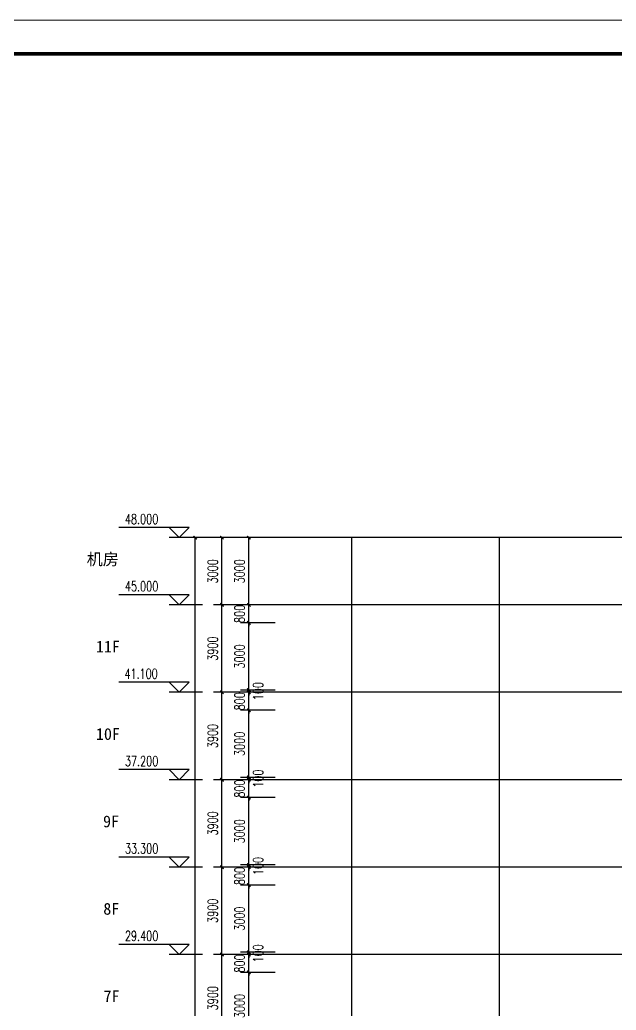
# Model space of a CAD drawing. Extents: x 1738711 to 2346805, y 1189731 to 2516152.
# Drawn here: x 2166897 to 2193513, y 1894936 to 1939128 of the extents above; entities that cross this region are included whole.
import ezdxf
from ezdxf.enums import TextEntityAlignment as Align

# ---------------------------------------------------------------- set-up
doc = ezdxf.new("R2010")
doc.units = 0
doc.header["$LTSCALE"] = 1000
doc.header["$MEASUREMENT"] = 0
for name, color, linetype in [('DIM_ELEV', 3, 'Continuous'), ('DOTE', 1, 'Continuous'), ('PUB_DIM', 3, 'Continuous'), ('PUB_TEXT', 7, 'Continuous'), ('TK', 4, 'Continuous')]:
    doc.layers.add(name, color=color, linetype=linetype)
doc.styles.add('_TCH_DIM', font='SIMPLEX', dxfattribs={"bigfont": 'GBCBIG'})
doc.styles.add('_TCH_DIM_T3', font='SIMPLEX', dxfattribs={"width": 0.705882, "bigfont": 'GBCBIG'})
doc.styles.add('STW', font='simhei_0.ttf')
doc.styles.add('宋体', font='SIMSUN.TTF', dxfattribs={"width": 0.75})
doc.dimstyles.new('_TCH_ARCH&&150', dxfattribs={"dimtxt": 446.25, "dimasz": 150, "dimexe": 375, "dimexo": 450, "dimgap": 189.375, "dimtad": 1, "dimdec": 0, "dimzin": 0, "dimdsep": 46, "dimtxsty": '_TCH_DIM_T3', "dimblk": 'ARCHTICK', "dimcen": 0.09, "dimclrt": 7, "dimazin": 2, "dimtfac": 1, "dimtdec": 0, "dimtix": 1, "dimtmove": 2, "dimatfit": 3, "dimfxl": 1, "dimtolj": 1, "dimtzin": 0, "dimarcsym": 0})

# ---------------------------------------------------------------- blocks, each defined once
blk = doc.blocks.new('hjashrtahreahe')
at = {"layer": 'TK', "color": 7, "const_width": 25}
blk.add_lwpolyline([(0, 59400), (84100, 59400), (84100, 0), (0, 0)], close=True, dxfattribs=at)
at = {"layer": 'TK', "color": 3, "const_width": 100}
blk.add_lwpolyline([(2500, 1000), (2500, 58400), (83100, 58400), (83100, 1000)], close=True, dxfattribs=at)
at = {"layer": 'TK', "style": '宋体', "width": 0.75}
for tag, height, p in [('项目负责人', 350, (6003, 57089)), ('专业负责人', 350, (6003, 56224)), ('设计人', 350, (6003, 55419)), ('版号1', 250, (77304, 22193)), ('时间1', 250, (82405, 22193)), ('版号2', 250, (77304, 21593)), ('时间2', 250, (82405, 21593)), ('版号3', 250, (77304, 20993)), ('时间3', 250, (82405, 20993)), ('建筑会签', 0.0001, (78978, 2403)), ('电气会签', 0.0001, (82128, 2403)), ('结构会签', 0.0001, (78978, 1803)), ('暖通会签', 0.0001, (82128, 1803)), ('给排水会签', 0.0001, (78978, 1250)), ('智能化会签', 0.0001, (82128, 1250))]:
    blk.add_attdef(tag, text='', height=height, dxfattribs=at).set_placement(p, align=Align.CENTER)
for tag, p in [('合作设计单位', (80816, 48986)), ('版号说明1', (79854, 22318)), ('版号说明2', (79854, 21718)), ('版号说明3', (79854, 21118)), ('浙江绿储科技有限公司', (80545, 16036)), ('百兆瓦级集中式熔盐储能关键', (80545, 14953)), ('设备研发及制造基地项目', (80545, 14603)), ('1#研发楼', (80545, 13636)), ('图名', (80545, 12436)), ('工程编号', (78978, 11461)), ('子项编号', (82128, 11461)), ('建筑', (78978, 10711)), ('图号', (82128, 10711)), ('施工图', (78978, 9961)), ('2023.03', (82128, 9961)), ('审定', (79353, 8461)), ('审核', (79353, 7711)), ('工程负责', (79353, 6961)), ('专业负责', (79353, 6211)), ('设计', (79353, 5461)), ('制图', (79353, 4711)), ('校对', (79353, 3961))]:
    blk.add_attdef(tag, text='', height=250, dxfattribs=at).set_placement(p, align=Align.MIDDLE_CENTER)
blk = doc.blocks.new('_ArchTick')
at = {"color": 0, "linetype": 'ByBlock', "const_width": 0.4}
blk.add_lwpolyline([(-0.5, -0.5), (0.5, 0.5)], dxfattribs=at)
blk = doc.blocks.new('*D3068')
at = {"layer": 'Defpoints', "color": 0, "transparency": 16777216}
for p in [(2177120, 1896621), (2178739, 1896621), (2178739, 1893621)]:
    blk.add_point(p, dxfattribs=at)
at = {"layer": 'PUB_DIM', "color": 0, "lineweight": -2, "transparency": 16777216}
for p, q in [((2178289, 1896621), (2176745, 1896621)), ((2177120, 1893621), (2177120, 1896621)), ((2178289, 1893621), (2176745, 1893621))]:
    blk.add_line(p, q, dxfattribs=at)
at = {"layer": 'PUB_DIM', "color": 0, "lineweight": -2, "transparency": 16777216, "xscale": 150, "yscale": 150, "zscale": 150}
for p, rotation in [((2177120, 1896621), 90), ((2177120, 1893621), 270)]:
    blk.add_blockref('_ArchTick', p, dxfattribs=dict(at, rotation=rotation))
at = {"layer": 'PUB_DIM', "color": 7, "transparency": 16777216, "insert": (2176707, 1895121), "char_height": 446.2, "attachment_point": 5, "rotation": 90, "style": '_TCH_DIM_T3'}
blk.add_mtext('\\A1;3000', dxfattribs=at)
blk = doc.blocks.new('*D3069')
at = {"layer": 'Defpoints', "color": 0, "transparency": 16777216}
for p in [(2177120, 1897421), (2178739, 1897421), (2178739, 1896621)]:
    blk.add_point(p, dxfattribs=at)
at = {"layer": 'PUB_DIM', "color": 0, "lineweight": -2, "transparency": 16777216}
for p, q in [((2178289, 1897421), (2176745, 1897421)), ((2177120, 1897421), (2177120, 1897571)), ((2177120, 1896621), (2177120, 1897421)), ((2178289, 1896621), (2176745, 1896621)), ((2177120, 1896621), (2177120, 1896471))]:
    blk.add_line(p, q, dxfattribs=at)
at = {"layer": 'PUB_DIM', "color": 0, "lineweight": -2, "transparency": 16777216, "xscale": 150, "yscale": 150, "zscale": 150}
for p, rotation in [((2177120, 1897421), 270), ((2177120, 1896621), 90)]:
    blk.add_blockref('_ArchTick', p, dxfattribs=dict(at, rotation=rotation))
at = {"layer": 'PUB_DIM', "color": 7, "transparency": 16777216, "insert": (2176707, 1897021), "char_height": 446.2, "attachment_point": 5, "rotation": 90, "style": '_TCH_DIM_T3'}
blk.add_mtext('\\A1;800', dxfattribs=at)
blk = doc.blocks.new('*D3070')
at = {"layer": 'Defpoints', "color": 0, "transparency": 16777216}
for p in [(2177120, 1897521), (2178739, 1897521), (2178739, 1897421)]:
    blk.add_point(p, dxfattribs=at)
at = {"layer": 'PUB_DIM', "color": 0, "lineweight": -2, "transparency": 16777216}
for p, q in [((2177120, 1897521), (2177120, 1897671)), ((2178289, 1897521), (2176745, 1897521)), ((2178289, 1897421), (2176745, 1897421)), ((2177120, 1897421), (2177120, 1897521)), ((2177120, 1897421), (2177120, 1897271))]:
    blk.add_line(p, q, dxfattribs=at)
at = {"layer": 'PUB_DIM', "color": 0, "lineweight": -2, "transparency": 16777216, "xscale": 150, "yscale": 150, "zscale": 150}
for p, rotation in [((2177120, 1897521), 270), ((2177120, 1897421), 90)]:
    blk.add_blockref('_ArchTick', p, dxfattribs=dict(at, rotation=rotation))
at = {"layer": 'PUB_DIM', "color": 7, "transparency": 16777216, "insert": (2177532, 1897471), "char_height": 446.2, "attachment_point": 5, "rotation": 90, "style": '_TCH_DIM_T3'}
blk.add_mtext('\\A1;100', dxfattribs=at)
blk = doc.blocks.new('*D3071')
at = {"layer": 'Defpoints', "color": 0, "transparency": 16777216}
for p in [(2177120, 1900521), (2178739, 1900521), (2178739, 1897521)]:
    blk.add_point(p, dxfattribs=at)
at = {"layer": 'PUB_DIM', "color": 0, "lineweight": -2, "transparency": 16777216}
for p, q in [((2178289, 1900521), (2176745, 1900521)), ((2177120, 1897521), (2177120, 1900521)), ((2178289, 1897521), (2176745, 1897521))]:
    blk.add_line(p, q, dxfattribs=at)
at = {"layer": 'PUB_DIM', "color": 0, "lineweight": -2, "transparency": 16777216, "xscale": 150, "yscale": 150, "zscale": 150}
for p, rotation in [((2177120, 1900521), 90), ((2177120, 1897521), 270)]:
    blk.add_blockref('_ArchTick', p, dxfattribs=dict(at, rotation=rotation))
at = {"layer": 'PUB_DIM', "color": 7, "transparency": 16777216, "insert": (2176707, 1899021), "char_height": 446.2, "attachment_point": 5, "rotation": 90, "style": '_TCH_DIM_T3'}
blk.add_mtext('\\A1;3000', dxfattribs=at)
blk = doc.blocks.new('*D3072')
at = {"layer": 'Defpoints', "color": 0, "transparency": 16777216}
for p in [(2177120, 1901321), (2178739, 1901321), (2178739, 1900521)]:
    blk.add_point(p, dxfattribs=at)
at = {"layer": 'PUB_DIM', "color": 0, "lineweight": -2, "transparency": 16777216}
for p, q in [((2178289, 1901321), (2176745, 1901321)), ((2177120, 1901321), (2177120, 1901471)), ((2177120, 1900521), (2177120, 1901321)), ((2178289, 1900521), (2176745, 1900521)), ((2177120, 1900521), (2177120, 1900371))]:
    blk.add_line(p, q, dxfattribs=at)
at = {"layer": 'PUB_DIM', "color": 0, "lineweight": -2, "transparency": 16777216, "xscale": 150, "yscale": 150, "zscale": 150}
for p, rotation in [((2177120, 1901321), 270), ((2177120, 1900521), 90)]:
    blk.add_blockref('_ArchTick', p, dxfattribs=dict(at, rotation=rotation))
at = {"layer": 'PUB_DIM', "color": 7, "transparency": 16777216, "insert": (2176707, 1900921), "char_height": 446.2, "attachment_point": 5, "rotation": 90, "style": '_TCH_DIM_T3'}
blk.add_mtext('\\A1;800', dxfattribs=at)
blk = doc.blocks.new('*D3073')
at = {"layer": 'Defpoints', "color": 0, "transparency": 16777216}
for p in [(2177120, 1901421), (2178739, 1901421), (2178739, 1901321)]:
    blk.add_point(p, dxfattribs=at)
at = {"layer": 'PUB_DIM', "color": 0, "lineweight": -2, "transparency": 16777216}
for p, q in [((2177120, 1901421), (2177120, 1901571)), ((2178289, 1901421), (2176745, 1901421)), ((2178289, 1901321), (2176745, 1901321)), ((2177120, 1901321), (2177120, 1901421)), ((2177120, 1901321), (2177120, 1901171))]:
    blk.add_line(p, q, dxfattribs=at)
at = {"layer": 'PUB_DIM', "color": 0, "lineweight": -2, "transparency": 16777216, "xscale": 150, "yscale": 150, "zscale": 150}
for p, rotation in [((2177120, 1901421), 270), ((2177120, 1901321), 90)]:
    blk.add_blockref('_ArchTick', p, dxfattribs=dict(at, rotation=rotation))
at = {"layer": 'PUB_DIM', "color": 7, "transparency": 16777216, "insert": (2177532, 1901371), "char_height": 446.2, "attachment_point": 5, "rotation": 90, "style": '_TCH_DIM_T3'}
blk.add_mtext('\\A1;100', dxfattribs=at)
blk = doc.blocks.new('*D3074')
at = {"layer": 'Defpoints', "color": 0, "transparency": 16777216}
for p in [(2177120, 1904421), (2178739, 1904421), (2178739, 1901421)]:
    blk.add_point(p, dxfattribs=at)
at = {"layer": 'PUB_DIM', "color": 0, "lineweight": -2, "transparency": 16777216}
for p, q in [((2178289, 1904421), (2176745, 1904421)), ((2177120, 1901421), (2177120, 1904421)), ((2178289, 1901421), (2176745, 1901421))]:
    blk.add_line(p, q, dxfattribs=at)
at = {"layer": 'PUB_DIM', "color": 0, "lineweight": -2, "transparency": 16777216, "xscale": 150, "yscale": 150, "zscale": 150}
for p, rotation in [((2177120, 1904421), 90), ((2177120, 1901421), 270)]:
    blk.add_blockref('_ArchTick', p, dxfattribs=dict(at, rotation=rotation))
at = {"layer": 'PUB_DIM', "color": 7, "transparency": 16777216, "insert": (2176707, 1902921), "char_height": 446.2, "attachment_point": 5, "rotation": 90, "style": '_TCH_DIM_T3'}
blk.add_mtext('\\A1;3000', dxfattribs=at)
blk = doc.blocks.new('*D3075')
at = {"layer": 'Defpoints', "color": 0, "transparency": 16777216}
for p in [(2177120, 1905221), (2178739, 1905221), (2178739, 1904421)]:
    blk.add_point(p, dxfattribs=at)
at = {"layer": 'PUB_DIM', "color": 0, "lineweight": -2, "transparency": 16777216}
for p, q in [((2178289, 1905221), (2176745, 1905221)), ((2177120, 1905221), (2177120, 1905371)), ((2177120, 1904421), (2177120, 1905221)), ((2178289, 1904421), (2176745, 1904421)), ((2177120, 1904421), (2177120, 1904271))]:
    blk.add_line(p, q, dxfattribs=at)
at = {"layer": 'PUB_DIM', "color": 0, "lineweight": -2, "transparency": 16777216, "xscale": 150, "yscale": 150, "zscale": 150}
for p, rotation in [((2177120, 1905221), 270), ((2177120, 1904421), 90)]:
    blk.add_blockref('_ArchTick', p, dxfattribs=dict(at, rotation=rotation))
at = {"layer": 'PUB_DIM', "color": 7, "transparency": 16777216, "insert": (2176707, 1904821), "char_height": 446.2, "attachment_point": 5, "rotation": 90, "style": '_TCH_DIM_T3'}
blk.add_mtext('\\A1;800', dxfattribs=at)
blk = doc.blocks.new('*D3076')
at = {"layer": 'Defpoints', "color": 0, "transparency": 16777216}
for p in [(2177120, 1905321), (2178739, 1905321), (2178739, 1905221)]:
    blk.add_point(p, dxfattribs=at)
at = {"layer": 'PUB_DIM', "color": 0, "lineweight": -2, "transparency": 16777216}
for p, q in [((2178289, 1905321), (2176745, 1905321)), ((2178289, 1905221), (2176745, 1905221)), ((2177120, 1905321), (2177120, 1905471)), ((2177120, 1905221), (2177120, 1905321)), ((2177120, 1905221), (2177120, 1905071))]:
    blk.add_line(p, q, dxfattribs=at)
at = {"layer": 'PUB_DIM', "color": 0, "lineweight": -2, "transparency": 16777216, "xscale": 150, "yscale": 150, "zscale": 150}
for p, rotation in [((2177120, 1905321), 270), ((2177120, 1905221), 90)]:
    blk.add_blockref('_ArchTick', p, dxfattribs=dict(at, rotation=rotation))
at = {"layer": 'PUB_DIM', "color": 7, "transparency": 16777216, "insert": (2177532, 1905271), "char_height": 446.2, "attachment_point": 5, "rotation": 90, "style": '_TCH_DIM_T3'}
blk.add_mtext('\\A1;100', dxfattribs=at)
blk = doc.blocks.new('*D3077')
at = {"layer": 'Defpoints', "color": 0, "transparency": 16777216}
for p in [(2177120, 1908321), (2178739, 1908321), (2178739, 1905321)]:
    blk.add_point(p, dxfattribs=at)
at = {"layer": 'PUB_DIM', "color": 0, "lineweight": -2, "transparency": 16777216}
for p, q in [((2178289, 1908321), (2176745, 1908321)), ((2177120, 1905321), (2177120, 1908321)), ((2178289, 1905321), (2176745, 1905321))]:
    blk.add_line(p, q, dxfattribs=at)
at = {"layer": 'PUB_DIM', "color": 0, "lineweight": -2, "transparency": 16777216, "xscale": 150, "yscale": 150, "zscale": 150}
for p, rotation in [((2177120, 1908321), 90), ((2177120, 1905321), 270)]:
    blk.add_blockref('_ArchTick', p, dxfattribs=dict(at, rotation=rotation))
at = {"layer": 'PUB_DIM', "color": 7, "transparency": 16777216, "insert": (2176707, 1906821), "char_height": 446.2, "attachment_point": 5, "rotation": 90, "style": '_TCH_DIM_T3'}
blk.add_mtext('\\A1;3000', dxfattribs=at)
blk = doc.blocks.new('*D3078')
at = {"layer": 'Defpoints', "color": 0, "transparency": 16777216}
for p in [(2177120, 1909121), (2178739, 1909121), (2178739, 1908321)]:
    blk.add_point(p, dxfattribs=at)
at = {"layer": 'PUB_DIM', "color": 0, "lineweight": -2, "transparency": 16777216}
for p, q in [((2178289, 1909121), (2176745, 1909121)), ((2177120, 1909121), (2177120, 1909271)), ((2177120, 1908321), (2177120, 1909121)), ((2178289, 1908321), (2176745, 1908321)), ((2177120, 1908321), (2177120, 1908171))]:
    blk.add_line(p, q, dxfattribs=at)
at = {"layer": 'PUB_DIM', "color": 0, "lineweight": -2, "transparency": 16777216, "xscale": 150, "yscale": 150, "zscale": 150}
for p, rotation in [((2177120, 1909121), 270), ((2177120, 1908321), 90)]:
    blk.add_blockref('_ArchTick', p, dxfattribs=dict(at, rotation=rotation))
at = {"layer": 'PUB_DIM', "color": 7, "transparency": 16777216, "insert": (2176707, 1908721), "char_height": 446.2, "attachment_point": 5, "rotation": 90, "style": '_TCH_DIM_T3'}
blk.add_mtext('\\A1;800', dxfattribs=at)
blk = doc.blocks.new('*D3079')
at = {"layer": 'Defpoints', "color": 0, "transparency": 16777216}
for p in [(2177120, 1909221), (2178739, 1909221), (2178739, 1909121)]:
    blk.add_point(p, dxfattribs=at)
at = {"layer": 'PUB_DIM', "color": 0, "lineweight": -2, "transparency": 16777216}
for p, q in [((2178289, 1909221), (2176745, 1909221)), ((2178289, 1909121), (2176745, 1909121)), ((2177120, 1909221), (2177120, 1909371)), ((2177120, 1909121), (2177120, 1909221)), ((2177120, 1909121), (2177120, 1908971))]:
    blk.add_line(p, q, dxfattribs=at)
at = {"layer": 'PUB_DIM', "color": 0, "lineweight": -2, "transparency": 16777216, "xscale": 150, "yscale": 150, "zscale": 150}
for p, rotation in [((2177120, 1909221), 270), ((2177120, 1909121), 90)]:
    blk.add_blockref('_ArchTick', p, dxfattribs=dict(at, rotation=rotation))
at = {"layer": 'PUB_DIM', "color": 7, "transparency": 16777216, "insert": (2177532, 1909171), "char_height": 446.2, "attachment_point": 5, "rotation": 90, "style": '_TCH_DIM_T3'}
blk.add_mtext('\\A1;100', dxfattribs=at)
blk = doc.blocks.new('*D3080')
at = {"layer": 'Defpoints', "color": 0, "transparency": 16777216}
for p in [(2177120, 1912221), (2178739, 1912221), (2178739, 1909221)]:
    blk.add_point(p, dxfattribs=at)
at = {"layer": 'PUB_DIM', "color": 0, "lineweight": -2, "transparency": 16777216}
for p, q in [((2178289, 1912221), (2176745, 1912221)), ((2177120, 1909221), (2177120, 1912221)), ((2178289, 1909221), (2176745, 1909221))]:
    blk.add_line(p, q, dxfattribs=at)
at = {"layer": 'PUB_DIM', "color": 0, "lineweight": -2, "transparency": 16777216, "xscale": 150, "yscale": 150, "zscale": 150}
for p, rotation in [((2177120, 1912221), 90), ((2177120, 1909221), 270)]:
    blk.add_blockref('_ArchTick', p, dxfattribs=dict(at, rotation=rotation))
at = {"layer": 'PUB_DIM', "color": 7, "transparency": 16777216, "insert": (2176707, 1910721), "char_height": 446.2, "attachment_point": 5, "rotation": 90, "style": '_TCH_DIM_T3'}
blk.add_mtext('\\A1;3000', dxfattribs=at)
blk = doc.blocks.new('*D3081')
at = {"layer": 'Defpoints', "color": 0, "transparency": 16777216}
for p in [(2177120, 1913021), (2178739, 1913021), (2178739, 1912221)]:
    blk.add_point(p, dxfattribs=at)
at = {"layer": 'PUB_DIM', "color": 0, "lineweight": -2, "transparency": 16777216}
for p, q in [((2177120, 1913021), (2177120, 1913171)), ((2178289, 1913021), (2176745, 1913021)), ((2177120, 1912221), (2177120, 1913021)), ((2178289, 1912221), (2176745, 1912221)), ((2177120, 1912221), (2177120, 1912071))]:
    blk.add_line(p, q, dxfattribs=at)
at = {"layer": 'PUB_DIM', "color": 0, "lineweight": -2, "transparency": 16777216, "xscale": 150, "yscale": 150, "zscale": 150}
for p, rotation in [((2177120, 1913021), 270), ((2177120, 1912221), 90)]:
    blk.add_blockref('_ArchTick', p, dxfattribs=dict(at, rotation=rotation))
at = {"layer": 'PUB_DIM', "color": 7, "transparency": 16777216, "insert": (2176707, 1912621), "char_height": 446.2, "attachment_point": 5, "rotation": 90, "style": '_TCH_DIM_T3'}
blk.add_mtext('\\A1;800', dxfattribs=at)
blk = doc.blocks.new('*D3082')
at = {"layer": 'Defpoints', "color": 0, "transparency": 16777216}
for p in [(2177120, 1916021), (2178739, 1916021), (2178739, 1913021)]:
    blk.add_point(p, dxfattribs=at)
at = {"layer": 'PUB_DIM', "color": 0, "lineweight": -2, "transparency": 16777216}
for p, q in [((2178289, 1916021), (2176745, 1916021)), ((2177120, 1913021), (2177120, 1916021)), ((2178289, 1913021), (2176745, 1913021))]:
    blk.add_line(p, q, dxfattribs=at)
at = {"layer": 'PUB_DIM', "color": 0, "lineweight": -2, "transparency": 16777216, "xscale": 150, "yscale": 150, "zscale": 150}
for p, rotation in [((2177120, 1916021), 90), ((2177120, 1913021), 270)]:
    blk.add_blockref('_ArchTick', p, dxfattribs=dict(at, rotation=rotation))
at = {"layer": 'PUB_DIM', "color": 7, "transparency": 16777216, "insert": (2176707, 1914521), "char_height": 446.2, "attachment_point": 5, "rotation": 90, "style": '_TCH_DIM_T3'}
blk.add_mtext('\\A1;3000', dxfattribs=at)
blk = doc.blocks.new('*D3500')
at = {"layer": 'Defpoints', "color": 0, "transparency": 16777216}
for p in [(2175920, 1897421), (2177539, 1897421), (2177539, 1893521)]:
    blk.add_point(p, dxfattribs=at)
at = {"layer": 'PUB_DIM', "color": 0, "lineweight": -2, "transparency": 16777216}
for p, q in [((2177089, 1897421), (2175545, 1897421)), ((2175920, 1893521), (2175920, 1897421)), ((2177089, 1893521), (2175545, 1893521))]:
    blk.add_line(p, q, dxfattribs=at)
at = {"layer": 'PUB_DIM', "color": 0, "lineweight": -2, "transparency": 16777216, "xscale": 150, "yscale": 150, "zscale": 150}
for p, rotation in [((2175920, 1897421), 90), ((2175920, 1893521), 270)]:
    blk.add_blockref('_ArchTick', p, dxfattribs=dict(at, rotation=rotation))
at = {"layer": 'PUB_DIM', "color": 7, "transparency": 16777216, "insert": (2175507, 1895471), "char_height": 446.2, "attachment_point": 5, "rotation": 90, "style": '_TCH_DIM_T3'}
blk.add_mtext('\\A1;3900', dxfattribs=at)
blk = doc.blocks.new('*D3501')
at = {"layer": 'Defpoints', "color": 0, "transparency": 16777216}
for p in [(2175920, 1901321), (2177539, 1901321), (2177539, 1897421)]:
    blk.add_point(p, dxfattribs=at)
at = {"layer": 'PUB_DIM', "color": 0, "lineweight": -2, "transparency": 16777216}
for p, q in [((2177089, 1901321), (2175545, 1901321)), ((2175920, 1897421), (2175920, 1901321)), ((2177089, 1897421), (2175545, 1897421))]:
    blk.add_line(p, q, dxfattribs=at)
at = {"layer": 'PUB_DIM', "color": 0, "lineweight": -2, "transparency": 16777216, "xscale": 150, "yscale": 150, "zscale": 150}
for p, rotation in [((2175920, 1901321), 90), ((2175920, 1897421), 270)]:
    blk.add_blockref('_ArchTick', p, dxfattribs=dict(at, rotation=rotation))
at = {"layer": 'PUB_DIM', "color": 7, "transparency": 16777216, "insert": (2175507, 1899371), "char_height": 446.2, "attachment_point": 5, "rotation": 90, "style": '_TCH_DIM_T3'}
blk.add_mtext('\\A1;3900', dxfattribs=at)
blk = doc.blocks.new('*D3502')
at = {"layer": 'Defpoints', "color": 0, "transparency": 16777216}
for p in [(2175920, 1905221), (2177539, 1905221), (2177539, 1901321)]:
    blk.add_point(p, dxfattribs=at)
at = {"layer": 'PUB_DIM', "color": 0, "lineweight": -2, "transparency": 16777216}
for p, q in [((2177089, 1905221), (2175545, 1905221)), ((2175920, 1901321), (2175920, 1905221)), ((2177089, 1901321), (2175545, 1901321))]:
    blk.add_line(p, q, dxfattribs=at)
at = {"layer": 'PUB_DIM', "color": 0, "lineweight": -2, "transparency": 16777216, "xscale": 150, "yscale": 150, "zscale": 150}
for p, rotation in [((2175920, 1905221), 90), ((2175920, 1901321), 270)]:
    blk.add_blockref('_ArchTick', p, dxfattribs=dict(at, rotation=rotation))
at = {"layer": 'PUB_DIM', "color": 7, "transparency": 16777216, "insert": (2175507, 1903271), "char_height": 446.2, "attachment_point": 5, "rotation": 90, "style": '_TCH_DIM_T3'}
blk.add_mtext('\\A1;3900', dxfattribs=at)
blk = doc.blocks.new('*D3503')
at = {"layer": 'Defpoints', "color": 0, "transparency": 16777216}
for p in [(2175920, 1909121), (2177539, 1909121), (2177539, 1905221)]:
    blk.add_point(p, dxfattribs=at)
at = {"layer": 'PUB_DIM', "color": 0, "lineweight": -2, "transparency": 16777216}
for p, q in [((2177089, 1909121), (2175545, 1909121)), ((2175920, 1905221), (2175920, 1909121)), ((2177089, 1905221), (2175545, 1905221))]:
    blk.add_line(p, q, dxfattribs=at)
at = {"layer": 'PUB_DIM', "color": 0, "lineweight": -2, "transparency": 16777216, "xscale": 150, "yscale": 150, "zscale": 150}
for p, rotation in [((2175920, 1909121), 90), ((2175920, 1905221), 270)]:
    blk.add_blockref('_ArchTick', p, dxfattribs=dict(at, rotation=rotation))
at = {"layer": 'PUB_DIM', "color": 7, "transparency": 16777216, "insert": (2175507, 1907171), "char_height": 446.2, "attachment_point": 5, "rotation": 90, "style": '_TCH_DIM_T3'}
blk.add_mtext('\\A1;3900', dxfattribs=at)
blk = doc.blocks.new('*D3504')
at = {"layer": 'Defpoints', "color": 0, "transparency": 16777216}
for p in [(2175920, 1913021), (2177539, 1913021), (2177539, 1909121)]:
    blk.add_point(p, dxfattribs=at)
at = {"layer": 'PUB_DIM', "color": 0, "lineweight": -2, "transparency": 16777216}
for p, q in [((2177089, 1913021), (2175545, 1913021)), ((2175920, 1909121), (2175920, 1913021)), ((2177089, 1909121), (2175545, 1909121))]:
    blk.add_line(p, q, dxfattribs=at)
at = {"layer": 'PUB_DIM', "color": 0, "lineweight": -2, "transparency": 16777216, "xscale": 150, "yscale": 150, "zscale": 150}
for p, rotation in [((2175920, 1913021), 90), ((2175920, 1909121), 270)]:
    blk.add_blockref('_ArchTick', p, dxfattribs=dict(at, rotation=rotation))
at = {"layer": 'PUB_DIM', "color": 7, "transparency": 16777216, "insert": (2175507, 1911071), "char_height": 446.2, "attachment_point": 5, "rotation": 90, "style": '_TCH_DIM_T3'}
blk.add_mtext('\\A1;3900', dxfattribs=at)
blk = doc.blocks.new('*D3505')
at = {"layer": 'Defpoints', "color": 0, "transparency": 16777216}
for p in [(2175920, 1916021), (2177539, 1916021), (2177539, 1913021)]:
    blk.add_point(p, dxfattribs=at)
at = {"layer": 'PUB_DIM', "color": 0, "lineweight": -2, "transparency": 16777216}
for p, q in [((2177089, 1916021), (2175545, 1916021)), ((2175920, 1913021), (2175920, 1916021)), ((2177089, 1913021), (2175545, 1913021))]:
    blk.add_line(p, q, dxfattribs=at)
at = {"layer": 'PUB_DIM', "color": 0, "lineweight": -2, "transparency": 16777216, "xscale": 150, "yscale": 150, "zscale": 150}
for p, rotation in [((2175920, 1916021), 90), ((2175920, 1913021), 270)]:
    blk.add_blockref('_ArchTick', p, dxfattribs=dict(at, rotation=rotation))
at = {"layer": 'PUB_DIM', "color": 7, "transparency": 16777216, "insert": (2175507, 1914521), "char_height": 446.2, "attachment_point": 5, "rotation": 90, "style": '_TCH_DIM_T3'}
blk.add_mtext('\\A1;3000', dxfattribs=at)
blk = doc.blocks.new('*D3506')
at = {"layer": 'Defpoints', "color": 0, "transparency": 16777216}
for p in [(2174720, 1916021), (2178739, 1916021), (2178739, 1867721)]:
    blk.add_point(p, dxfattribs=at)
at = {"layer": 'PUB_DIM', "color": 0, "lineweight": -2, "transparency": 16777216}
for p, q in [((2178289, 1916021), (2174345, 1916021)), ((2174720, 1867721), (2174720, 1916021)), ((2178289, 1867721), (2174345, 1867721))]:
    blk.add_line(p, q, dxfattribs=at)
at = {"layer": 'PUB_DIM', "color": 0, "lineweight": -2, "transparency": 16777216, "xscale": 150, "yscale": 150, "zscale": 150}
for p, rotation in [((2174720, 1916021), 90), ((2174720, 1867721), 270)]:
    blk.add_blockref('_ArchTick', p, dxfattribs=dict(at, rotation=rotation))
at = {"layer": 'PUB_DIM', "color": 7, "transparency": 16777216, "insert": (2174307, 1891871), "char_height": 446.2, "attachment_point": 5, "rotation": 90, "style": '_TCH_DIM_T3'}
blk.add_mtext('\\A1;48300', dxfattribs=at)

msp = doc.modelspace()

# ---------------------------------------------------------------- linework, layer by layer
at = {"layer": 'DIM_ELEV'}
for p, q in [((2174455.8, 1916471.5), (2171323.8, 1916471.5)), ((2174005.8, 1916021.5), (2173555.8, 1916471.5)), ((2174005.8, 1916021.5), (2174455.8, 1916471.5)), ((2175055.8, 1916021.5), (2173555.8, 1916021.5)), ((2174455.8, 1913471.5), (2171323.8, 1913471.5)), ((2174005.8, 1913021.5), (2173555.8, 1913471.5)), ((2174005.8, 1913021.5), (2174455.8, 1913471.5)), ((2175055.8, 1913021.5), (2173555.8, 1913021.5)), ((2174455.8, 1909571.5), (2171323.8, 1909571.5)), ((2174005.8, 1909121.5), (2173555.8, 1909571.5)), ((2174005.8, 1909121.5), (2174455.8, 1909571.5)), ((2175055.8, 1909121.5), (2173555.8, 1909121.5)), ((2174455.8, 1905671.5), (2171323.8, 1905671.5)), ((2174005.8, 1905221.5), (2173555.8, 1905671.5)), ((2174005.8, 1905221.5), (2174455.8, 1905671.5)), ((2175055.8, 1905221.5), (2173555.8, 1905221.5)), ((2174455.8, 1901771.5), (2171323.8, 1901771.5)), ((2174005.8, 1901321.5), (2173555.8, 1901771.5)), ((2174005.8, 1901321.5), (2174455.8, 1901771.5)), ((2175055.8, 1901321.5), (2173555.8, 1901321.5)), ((2174455.8, 1897871.5), (2171323.8, 1897871.5)), ((2174005.8, 1897421.5), (2173555.8, 1897871.5)), ((2174005.8, 1897421.5), (2174455.8, 1897871.5)), ((2175055.8, 1897421.5), (2173555.8, 1897421.5))]:
    msp.add_line(p, q, dxfattribs=at)
at = {"layer": 'DOTE'}
for p, q in [((2220962.5, 1916021.5), (2175992.3, 1916021.5)), ((2181707.9, 1865361.2), (2181707.9, 1916021.5)), ((2188307.9, 1865361.2), (2188307.9, 1916021.5)), ((2220962.5, 1913021.5), (2175992.3, 1913021.5)), ((2220962.5, 1909121.5), (2175992.3, 1909121.5)), ((2220962.5, 1905221.5), (2175992.3, 1905221.5)), ((2220962.5, 1901321.5), (2175992.3, 1901321.5)), ((2220962.5, 1897421.5), (2175992.3, 1897421.5))]:
    msp.add_line(p, q, dxfattribs=at)

# ---------------------------------------------------------------- block references
at = {"xscale": 1.5, "yscale": 1.5, "zscale": 1.5}
msp.add_blockref('hjashrtahreahe', (2137913.5, 1850009.1), dxfattribs=at)

# ---------------------------------------------------------------- texts
at = {"style": 'STW'}
for s, p in [('机房', (2169882.4, 1914797.3)), ('11F', (2170292.9, 1910897.3)), ('10F', (2170292.9, 1906997.3)), ('9F', (2170611.9, 1903097.3)), ('8F', (2170623.7, 1899197.3)), ('7F', (2170635.5, 1895297.3))]:
    msp.add_text(s, height=525.74, dxfattribs=at).set_placement(p)
at = {"layer": 'PUB_TEXT', "color": 7, "style": '_TCH_DIM', "width": 0.705882}
for s, p in [('48.000', (2171590.8, 1916629)), ('45.000', (2171590.8, 1913629)), ('41.100', (2171566.8, 1909729)), ('37.200', (2171590.8, 1905829)), ('33.300', (2171590.8, 1901929)), ('29.400', (2171590.8, 1898029))]:
    msp.add_text(s, height=446.25, dxfattribs=at).set_placement(p)

# ---------------------------------------------------------------- dimensions: what is measured, and where the dimension line sits
at = {"layer": 'PUB_DIM'}
for p1, p2, distance, picture, middle in [((2178738.7, 1867721.5), (2178738.7, 1916021.5), 4019.1, '*D3506', (2174307.1, 1891871.5)), ((2177538.7, 1913021.5), (2177538.7, 1916021.5), 1619.1, '*D3505', (2175507.1, 1914521.5)), ((2178738.7, 1913021.5), (2178738.7, 1916021.5), 1619.1, '*D3082', (2176707.1, 1914521.5)), ((2177538.7, 1909121.5), (2177538.7, 1913021.5), 1619.1, '*D3504', (2175507.1, 1911071.5)), ((2178738.7, 1912221.5), (2178738.7, 1913021.5), 1619.1, '*D3081', (2176707.1, 1912621.5)), ((2178738.7, 1909221.5), (2178738.7, 1912221.5), 1619.1, '*D3080', (2176707.1, 1910721.5)), ((2177538.7, 1905221.5), (2177538.7, 1909121.5), 1619.1, '*D3503', (2175507.1, 1907171.5)), ((2178738.7, 1908321.5), (2178738.7, 1909121.5), 1619.1, '*D3078', (2176707.1, 1908721.5)), ((2178738.7, 1905321.5), (2178738.7, 1908321.5), 1619.1, '*D3077', (2176707.1, 1906821.5)), ((2177538.7, 1901321.5), (2177538.7, 1905221.5), 1619.1, '*D3502', (2175507.1, 1903271.5)), ((2178738.7, 1904421.5), (2178738.7, 1905221.5), 1619.1, '*D3075', (2176707.1, 1904821.5)), ((2178738.7, 1901421.5), (2178738.7, 1904421.5), 1619.1, '*D3074', (2176707.1, 1902921.5)), ((2177538.7, 1897421.5), (2177538.7, 1901321.5), 1619.1, '*D3501', (2175507.1, 1899371.5)), ((2178738.7, 1900521.5), (2178738.7, 1901321.5), 1619.1, '*D3072', (2176707.1, 1900921.5)), ((2178738.7, 1897521.5), (2178738.7, 1900521.5), 1619.1, '*D3071', (2176707.1, 1899021.5)), ((2177538.7, 1893521.5), (2177538.7, 1897421.5), 1619.1, '*D3500', (2175507.1, 1895471.5)), ((2178738.7, 1896621.5), (2178738.7, 1897421.5), 1619.1, '*D3069', (2176707.1, 1897021.5)), ((2178738.7, 1893621.5), (2178738.7, 1896621.5), 1619.1, '*D3068', (2176707.1, 1895121.5))]:
    dim = msp.add_aligned_dim(p1=p1, p2=p2, distance=distance, dimstyle='_TCH_ARCH&&150', dxfattribs=at)
    dim.commit()
    dim.dimension.update_dxf_attribs({"geometry": picture, "text_midpoint": middle})
for base, p1, p2, picture, middle in [((2177119.6, 1909221.5), (2178738.7, 1909121.5), (2178738.7, 1909221.5), '*D3079', (2177532.1, 1909171.5)), ((2177119.6, 1905321.5), (2178738.7, 1905221.5), (2178738.7, 1905321.5), '*D3076', (2177532.1, 1905271.5)), ((2177119.6, 1901421.5), (2178738.7, 1901321.5), (2178738.7, 1901421.5), '*D3073', (2177532.1, 1901371.5)), ((2177119.6, 1897521.5), (2178738.7, 1897421.5), (2178738.7, 1897521.5), '*D3070', (2177532.1, 1897471.5))]:
    dim = msp.add_linear_dim(base=base, p1=p1, p2=p2, angle=90, dimstyle='_TCH_ARCH&&150', dxfattribs=at)
    dim.commit()
    dim.dimension.update_dxf_attribs({"geometry": picture, "text_midpoint": middle, "dimtype": 129})

doc.saveas('drawing.dxf')
